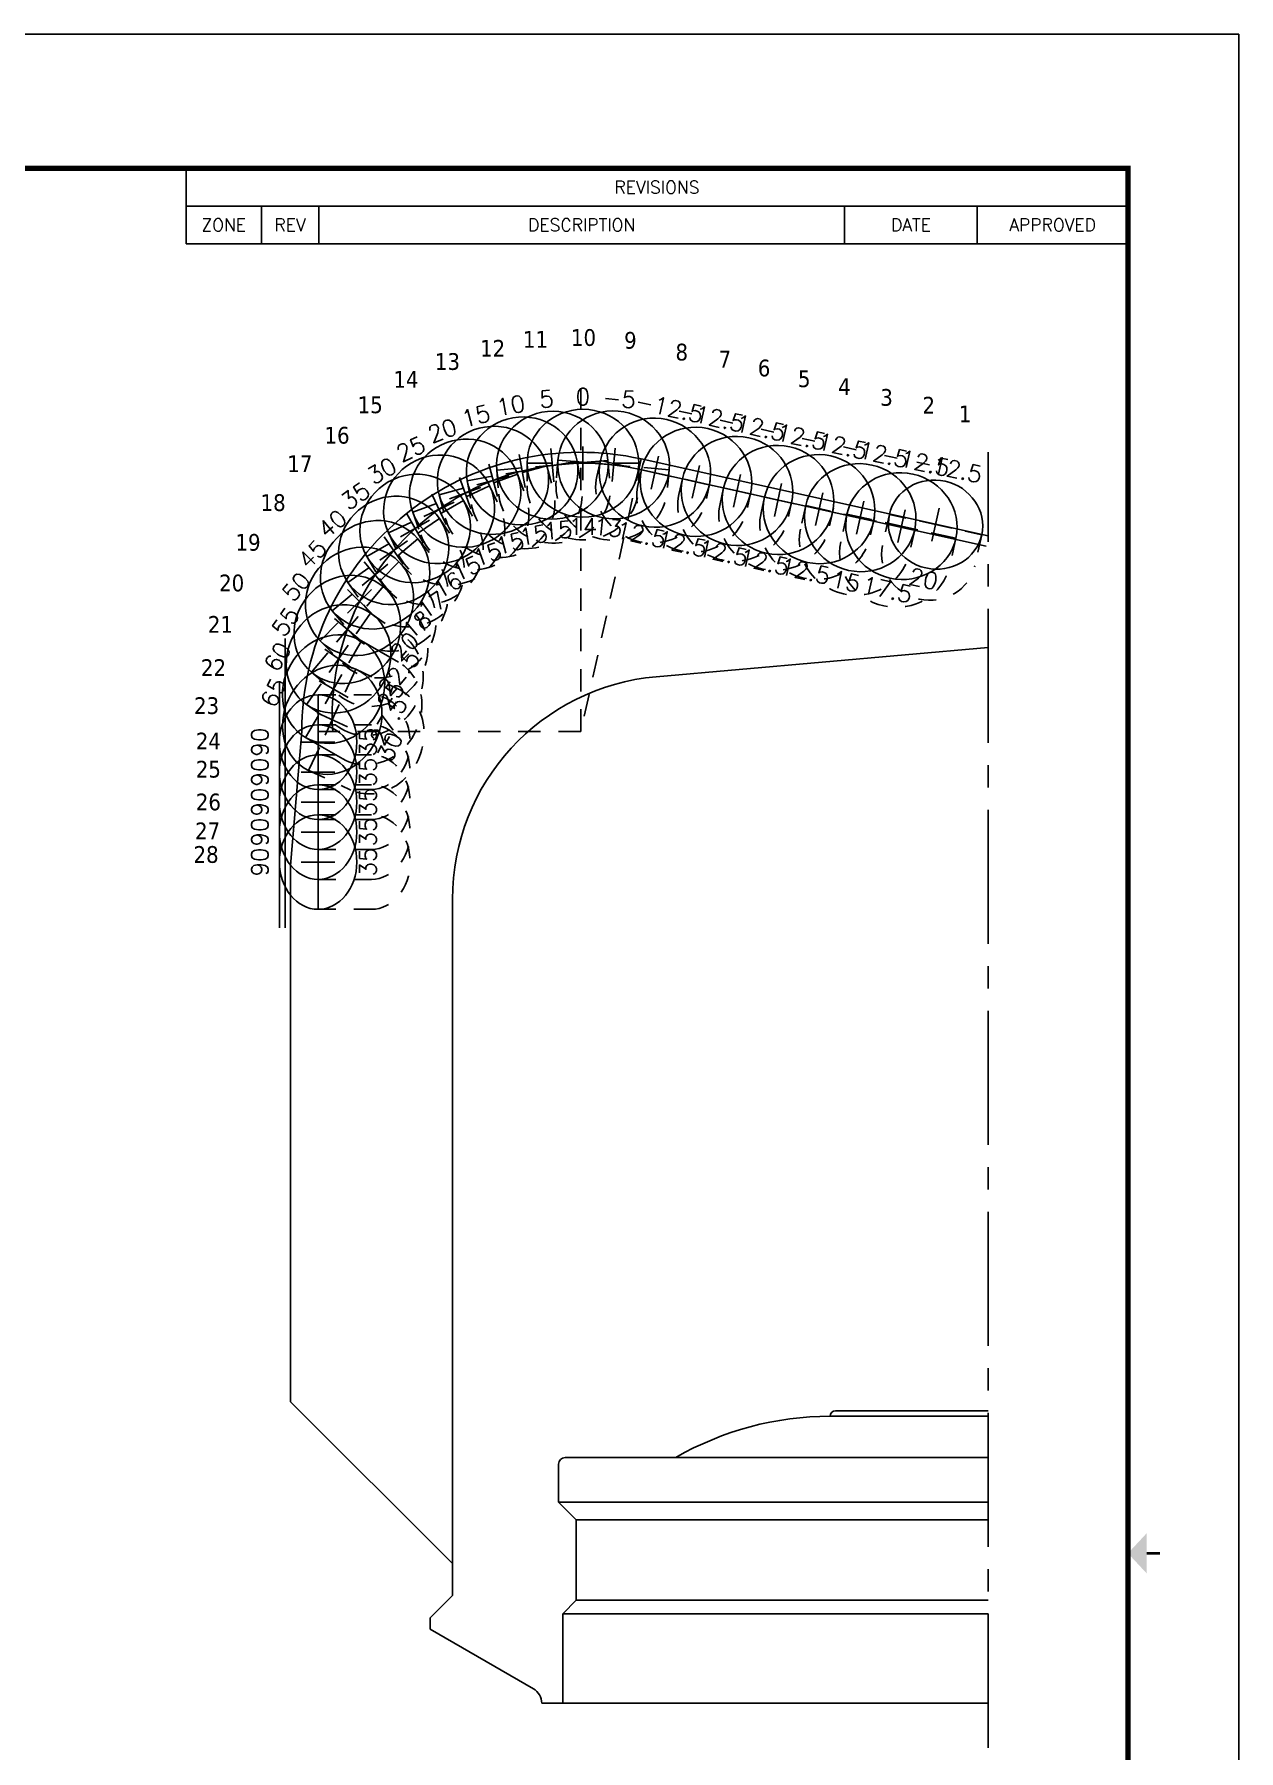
# Model space of a CAD drawing. Extents: x 86.1 to 137.7, y 40.9 to 65.7.
# Drawn here: x 123.39 to 130.13, y 48.26 to 57.86 of the extents above; entities that cross this region are included whole.
import ezdxf
from ezdxf.enums import TextEntityAlignment as Align

# ---------------------------------------------------------------- set-up
doc = ezdxf.new("R2010")
doc.units = 0
doc.header["$MEASUREMENT"] = 0
doc.header["$PDMODE"] = 3
doc.linetypes.add('CENTER2', pattern=[1.125, 0.75, -0.125, 0.125, -0.125])
doc.linetypes.add('HIDDEN2', pattern=[0.1875, 0.125, -0.0625])
doc.layers.get('0').update_dxf_attribs({"linetype": 'CONTINUOUS'})
doc.layers.get('Defpoints').update_dxf_attribs({"color": 10, "linetype": 'CONTINUOUS'})
for name, color, linetype, true_color in [('Blade_1', 30, 'CONTINUOUS', 0xff7f00), ('Blade_2', 7, 'CONTINUOUS', 0xcccc00), ('Blade_3', 7, 'CONTINUOUS', 0x00cc00), ('Blade_4', 7, 'CONTINUOUS', 0x00cccc), ('Blade_5', 7, 'CONTINUOUS', 0x0066cc)]:
    doc.layers.add(name, color=color, linetype=linetype, true_color=true_color)
doc.layers.add('CLine', color=5, linetype='CENTER2')
doc.layers.add('Title Block', color=7, linetype='CONTINUOUS')
doc.styles.add('Block', font='tahoma.ttf')
doc.styles.add('RomanS', font='romans')

# ---------------------------------------------------------------- blocks, each defined once
blk = doc.blocks.new('COT_cblock')
at = {"layer": 'Defpoints'}
blk.add_point((21.8125, 16.8125), dxfattribs=at)
at = {"layer": 'Title Block'}
for p, q in [((16.1066, 16.25), (16.1066, 15.8281)), ((16.1066, 16.0391), (21.38, 16.0391)), ((16.5284, 15.8281), (16.5284, 16.0391)), ((16.8491, 15.8281), (16.8491, 16.0391)), ((19.7937, 15.8281), (19.7937, 16.0391)), ((20.5362, 15.8281), (20.5362, 16.0391)), ((16.1066, 15.8281), (21.38, 15.8281))]:
    blk.add_line(p, q, dxfattribs=at)
at = {"layer": 'Title Block', "color": 8}
blk.add_lwpolyline([(0, 0), (22, 0), (22, 17), (0, 17)], close=True, dxfattribs=at)
at = {"layer": 'Title Block', "const_width": 0.03}
blk.add_lwpolyline([(21.38, 16.25), (0.62, 16.25), (0.62, 0.75), (21.38, 0.75)], close=True, dxfattribs=at)
at = {"layer": 'Title Block', "const_width": 0.015}
blk.add_lwpolyline([(21.56, 8.5), (21.485, 8.5)], dxfattribs=at)
at = {"layer": 'Title Block'}
blk.add_solid([(21.485, 8.3875), (21.485, 8.6125), (21.38, 8.5)], dxfattribs=at)
at = {"layer": 'Title Block', "style": 'RomanS'}
for s, height, p in [('REVISIONS', 0.07031, (18.7433, 16.1445)), ('ZONE', 0.07031, (16.3175, 15.9336)), ('REV', 0.07031, (16.6887, 15.9336)), ('DESCRIPTION', 0.070312, (18.3214, 15.9336)), ('DATE', 0.07031, (20.165, 15.9336)), ('APPROVED', 0.07031, (20.9581, 15.9336))]:
    blk.add_text(s, height=height, dxfattribs=at).set_placement(p, align=Align.MIDDLE_CENTER)
at = {"layer": 'Title Block', "color": 1, "style": 'RomanS', "flags": 8}
for tag, p in [('FNAME', (0.37, 3.75)), ('REVDATE', (0.37, 2.25)), ('USER', (0.37, 0.75))]:
    blk.add_attdef(tag, text='', height=0.047, rotation=90, dxfattribs=at).set_placement(p, align=Align.BOTTOM_LEFT)
at = {"layer": 'Title Block', "color": 3, "style": 'RomanS', "flags": 8}
for tag, height, p in [('DRAWN', 0.11, (16.9503, 1.9844)), ('TITL1', 0.125, (19.587, 1.6835)), ('TITL2', 0.094, (19.587, 1.5143)), ('TITL3', 0.094, (19.587, 1.3739))]:
    blk.add_attdef(tag, text='', height=height, dxfattribs=at).set_placement(p, align=Align.MIDDLE_CENTER)
for tag, p in [('DDATE', (16.6059, 1.6718)), ('CHECK', (16.6059, 1.406)), ('MATRL', (16.6059, 1.1487)), ('PDATE', (16.6059, 0.8829)), ('SCALE', (18.1459, 0.8555)), ('SHEET', (20.2553, 0.8555))]:
    blk.add_attdef(tag, text='', height=0.094, dxfattribs=at).set_placement(p, align=Align.MIDDLE_LEFT)
for tag, p in [('FSCM#', (18.5872, 1.1213)), ('DWG#', (20.0595, 1.1213)), ('REV#', (21.2197, 1.1213))]:
    blk.add_attdef(tag, text='', height=0.094, dxfattribs=at).set_placement(p, align=Align.TOP_CENTER)
blk = doc.blocks.new('CMark')
at = {"layer": 'CLine'}
for p, q in [((-0.094, 0), (0.094, 0)), ((0, 0.094), (0, -0.094))]:
    blk.add_line(p, q, dxfattribs=at)
blk = doc.blocks.new('1313@20')
for p, q in [((-0.1705, 0), (-0.2645, 0)), ((0.1707, 0), (0.2645, 0))]:
    blk.add_line(p, q)
at = {"color": 8, "linetype": 'HIDDEN2', "ltscale": 0.5}
blk.add_line((-0.2645, 0), (-0.2645, -0.1779), dxfattribs=at)
at = {"color": 8, "linetype": 'HIDDEN2', "ltscale": 0.5, "flags": 128}
blk.add_lwpolyline([(0.2645, 0), (0.2645, -0.1779)], dxfattribs=at)
blk.add_ellipse((0, 0), major_axis=(0.2645, 0), ratio=0.939693)
at = {"color": 8, "linetype": 'HIDDEN2', "ltscale": 0.5}
blk.add_ellipse((0, -0.1779), major_axis=(0.2645, 0), ratio=0.939693, start_param=3.141593, end_param=6.283185, dxfattribs=at)
blk.add_blockref('CMark', (0, 0))
at = {"style": 'RomanS'}
blk.add_text('20', height=0.094, dxfattribs=at).set_placement((0, -0.311), align=Align.MIDDLE_CENTER)
blk.add_attdef('ANG', text='', height=0.094, dxfattribs=at).set_placement((0, 0.2511), align=Align.BOTTOM_CENTER)
blk = doc.blocks.new('1613@12.5')
for p, q in [((-0.1705, 0), (-0.3125, 0)), ((0.1707, 0), (0.3125, 0))]:
    blk.add_line(p, q)
at = {"color": 8, "linetype": 'HIDDEN2', "ltscale": 0.5}
blk.add_line((-0.3125, 0), (-0.3125, -0.0904), dxfattribs=at)
at = {"color": 8, "linetype": 'HIDDEN2', "ltscale": 0.5, "flags": 128}
blk.add_lwpolyline([(0.3125, 0.0221), (0.3125, -0.0904)], dxfattribs=at)
blk.add_ellipse((0, 0), major_axis=(-0.3125, 0), ratio=0.97632, start_param=3.141593, end_param=9.424778)
at = {"color": 8, "linetype": 'HIDDEN2', "ltscale": 0.5}
blk.add_ellipse((0, -0.0904), major_axis=(-0.3125, 0), ratio=0.97632, start_param=0, end_param=3.141593, dxfattribs=at)
blk.add_blockref('CMark', (0, 0))
at = {"style": 'RomanS'}
blk.add_text('12.5', height=0.094, dxfattribs=at).set_placement((0, -0.355), align=Align.MIDDLE_CENTER)
blk.add_attdef('ANG', text='', height=0.094, dxfattribs=at).set_placement((0, 0.2975), align=Align.BOTTOM_CENTER)
blk = doc.blocks.new('1313@35')
at = {"color": 8, "linetype": 'HIDDEN2', "ltscale": 0.5}
blk.add_line((-0.2645, 0), (-0.2645, -0.2983), dxfattribs=at)
for p, q in [((-0.1705, 0), (-0.2645, 0)), ((0.1707, 0), (0.2645, 0))]:
    blk.add_line(p, q)
at = {"color": 8, "linetype": 'HIDDEN2', "ltscale": 0.5, "flags": 128}
blk.add_lwpolyline([(0.2645, 0), (0.2645, -0.2983)], dxfattribs=at)
blk.add_ellipse((0, 0), major_axis=(0.2645, 0), ratio=0.819152)
at = {"color": 8, "linetype": 'HIDDEN2', "ltscale": 0.5}
blk.add_ellipse((0, -0.2983), major_axis=(0.2645, 0), ratio=0.819152, start_param=3.141593, end_param=6.283185, dxfattribs=at)
blk.add_blockref('CMark', (0, 0))
at = {"style": 'RomanS'}
blk.add_text('35', height=0.094, dxfattribs=at).set_placement((0, -0.2792), align=Align.MIDDLE_CENTER)
blk.add_attdef('ANG', text='', height=0.094, dxfattribs=at).set_placement((0, 0.2511), align=Align.BOTTOM_CENTER)
blk = doc.blocks.new('1613@17.5')
for p, q in [((-0.1705, 0), (-0.3125, 0)), ((0.1707, 0), (0.3125, 0))]:
    blk.add_line(p, q)
at = {"color": 8, "linetype": 'HIDDEN2', "ltscale": 0.5}
blk.add_line((-0.3125, 0), (-0.3125, -0.1591), dxfattribs=at)
at = {"color": 8, "linetype": 'HIDDEN2', "ltscale": 0.5, "flags": 128}
blk.add_lwpolyline([(0.3125, 0), (0.3125, -0.1591)], dxfattribs=at)
at = {"extrusion": (0, 0, -1)}
blk.add_ellipse((0, 0), major_axis=(-0.3125, 0), ratio=0.953717, start_param=-3.141592653589793, end_param=3.141592653589793, dxfattribs=at)
at = {"color": 8, "linetype": 'HIDDEN2', "ltscale": 0.5}
blk.add_ellipse((0, -0.1591), major_axis=(0.3125, 0), ratio=0.953717, start_param=3.141593, end_param=6.283185, dxfattribs=at)
blk.add_blockref('CMark', (0, 0))
at = {"style": 'RomanS'}
blk.add_text('17.5', height=0.094, dxfattribs=at).set_placement((0, -0.3644), align=Align.MIDDLE_CENTER)
blk.add_attdef('ANG', text='', height=0.094, dxfattribs=at).set_placement((0, 0.2975), align=Align.BOTTOM_CENTER)
blk = doc.blocks.new('1613@15')
for p, q in [((-0.1705, 0), (-0.3125, 0)), ((0.1707, 0), (0.3125, 0))]:
    blk.add_line(p, q)
at = {"color": 8, "linetype": 'HIDDEN2', "ltscale": 0.5}
blk.add_line((-0.3125, 0), (-0.3125, -0.1346), dxfattribs=at)
at = {"color": 8, "linetype": 'HIDDEN2', "ltscale": 0.5, "flags": 128}
blk.add_lwpolyline([(0.3125, 0), (0.3125, -0.1346)], dxfattribs=at)
blk.add_ellipse((0, 0), major_axis=(-0.3125, 0), ratio=0.965926, start_param=-3.141592653589793, end_param=3.141592653589793)
at = {"color": 8, "linetype": 'HIDDEN2', "ltscale": 0.5}
blk.add_ellipse((0, -0.1346), major_axis=(-0.3125, 0), ratio=0.965926, start_param=0, end_param=3.141593, dxfattribs=at)
blk.add_blockref('CMark', (0, 0))
at = {"style": 'RomanS'}
blk.add_text('15', height=0.094, dxfattribs=at).set_placement((0, -0.3644), align=Align.MIDDLE_CENTER)
blk.add_attdef('ANG', text='', height=0.094, dxfattribs=at).set_placement((0, 0.2975), align=Align.BOTTOM_CENTER)
blk = doc.blocks.new('1613@30')
for p, q in [((-0.1705, 0), (-0.3125, 0)), ((0.1707, 0), (0.3125, 0))]:
    blk.add_line(p, q)
at = {"color": 8, "linetype": 'HIDDEN2', "ltscale": 0.5}
blk.add_line((-0.3125, 0), (-0.3125, -0.26), dxfattribs=at)
at = {"color": 8, "linetype": 'HIDDEN2', "ltscale": 0.5, "flags": 128}
blk.add_lwpolyline([(0.3125, 0), (0.3125, -0.26)], dxfattribs=at)
at = {"extrusion": (0, 0, -1)}
blk.add_ellipse((0, 0), major_axis=(-0.3125, 0), ratio=0.866025, start_param=-3.141592653589793, end_param=3.141592653589793, dxfattribs=at)
at = {"color": 8, "linetype": 'HIDDEN2', "ltscale": 0.5, "extrusion": (0, 0, -1)}
blk.add_ellipse((0, -0.26), major_axis=(-0.3125, 0), ratio=0.866025, start_param=3.068877, end_param=6.355901, dxfattribs=at)
blk.add_blockref('CMark', (0, 0))
at = {"style": 'RomanS'}
blk.add_text('30', height=0.094, dxfattribs=at).set_placement((0, -0.3562), align=Align.MIDDLE_CENTER)
blk.add_attdef('ANG', text='', height=0.094, dxfattribs=at).set_placement((0, 0.2871), align=Align.BOTTOM_CENTER)
blk = doc.blocks.new('1613@13')
for p, q in [((-0.1705, 0), (-0.3125, 0)), ((0.1707, 0), (0.3125, 0))]:
    blk.add_line(p, q)
at = {"color": 8, "linetype": 'HIDDEN2', "ltscale": 0.5}
blk.add_line((-0.3125, 0), (-0.3125, -0.117), dxfattribs=at)
at = {"color": 8, "linetype": 'HIDDEN2', "ltscale": 0.5, "flags": 128}
blk.add_lwpolyline([(0.3125, 0), (0.3125, -0.117)], dxfattribs=at)
blk.add_ellipse((0, 0), major_axis=(-0.3125, 0), ratio=0.965926, start_param=-3.141592653589793, end_param=3.141592653589793)
at = {"color": 8, "linetype": 'HIDDEN2', "ltscale": 0.5}
blk.add_ellipse((0, -0.117), major_axis=(-0.3125, 0), ratio=0.9744, start_param=0, end_param=3.141593, dxfattribs=at)
blk.add_blockref('CMark', (0, 0))
at = {"style": 'RomanS'}
blk.add_text('13', height=0.094, dxfattribs=at).set_placement((0, -0.3515), align=Align.MIDDLE_CENTER)
blk.add_attdef('ANG', text='', height=0.094, dxfattribs=at).set_placement((0, 0.2975), align=Align.BOTTOM_CENTER)
blk = doc.blocks.new('1613@14')
for p, q in [((-0.1705, 0), (-0.3125, 0)), ((0.1707, 0), (0.3125, 0))]:
    blk.add_line(p, q)
at = {"color": 8, "linetype": 'HIDDEN2', "ltscale": 0.5}
blk.add_line((-0.3125, 0), (-0.3125, -0.1258), dxfattribs=at)
at = {"color": 8, "linetype": 'HIDDEN2', "ltscale": 0.5, "flags": 128}
blk.add_lwpolyline([(0.3125, 0), (0.3125, -0.1258)], dxfattribs=at)
blk.add_ellipse((0, 0), major_axis=(-0.3125, 0), ratio=0.965926, start_param=-3.141592653589793, end_param=3.141592653589793)
at = {"color": 8, "linetype": 'HIDDEN2', "ltscale": 0.5}
blk.add_ellipse((0, -0.1258), major_axis=(-0.3125, 0), ratio=0.97024, start_param=0, end_param=3.141593, dxfattribs=at)
blk.add_blockref('CMark', (0, 0))
at = {"style": 'RomanS'}
blk.add_text('14', height=0.094, dxfattribs=at).set_placement((0, -0.3546), align=Align.MIDDLE_CENTER)
blk.add_attdef('ANG', text='', height=0.094, dxfattribs=at).set_placement((0, 0.2975), align=Align.BOTTOM_CENTER)
blk = doc.blocks.new('1613@16')
for p, q in [((-0.1705, 0), (-0.3125, 0)), ((0.1707, 0), (0.3125, 0))]:
    blk.add_line(p, q)
at = {"color": 8, "linetype": 'HIDDEN2', "ltscale": 0.5}
blk.add_line((-0.3125, 0), (-0.3125, -0.1433), dxfattribs=at)
at = {"color": 8, "linetype": 'HIDDEN2', "ltscale": 0.5, "flags": 128}
blk.add_lwpolyline([(0.3125, 0), (0.3125, -0.1433)], dxfattribs=at)
at = {"extrusion": (0, 0, -1)}
blk.add_ellipse((0, 0), major_axis=(-0.3125, 0), ratio=0.961248, start_param=-3.141592653589793, end_param=3.141592653589793, dxfattribs=at)
at = {"color": 8, "linetype": 'HIDDEN2', "ltscale": 0.5}
blk.add_ellipse((0, -0.1433), major_axis=(0.3125, 0), ratio=0.953717, start_param=3.141593, end_param=6.283185, dxfattribs=at)
blk.add_blockref('CMark', (0, 0))
at = {"style": 'RomanS'}
blk.add_text('16', height=0.094, dxfattribs=at).set_placement((0, -0.3644), align=Align.MIDDLE_CENTER)
blk.add_attdef('ANG', text='', height=0.094, dxfattribs=at).set_placement((0, 0.2975), align=Align.BOTTOM_CENTER)
blk = doc.blocks.new('1613@17')
for p, q in [((-0.1705, 0), (-0.3125, 0)), ((0.1707, 0), (0.3125, 0))]:
    blk.add_line(p, q)
at = {"color": 8, "linetype": 'HIDDEN2', "ltscale": 0.5}
blk.add_line((-0.3125, 0), (-0.3125, -0.152), dxfattribs=at)
at = {"color": 8, "linetype": 'HIDDEN2', "ltscale": 0.5, "flags": 128}
blk.add_lwpolyline([(0.3125, 0), (0.3125, -0.152)], dxfattribs=at)
blk.add_ellipse((0, 0), major_axis=(-0.3125, 0), ratio=0.95632, start_param=3.141593, end_param=9.424778)
at = {"color": 8, "linetype": 'HIDDEN2', "ltscale": 0.5}
blk.add_ellipse((0, -0.152), major_axis=(-0.3125, 0), ratio=0.95632, start_param=0, end_param=3.141593, dxfattribs=at)
blk.add_blockref('CMark', (0, 0))
at = {"style": 'RomanS'}
blk.add_text('17', height=0.094, dxfattribs=at).set_placement((0.0006, -0.3733), align=Align.MIDDLE_CENTER)
blk.add_attdef('ANG', text='', height=0.094, dxfattribs=at).set_placement((0, 0.2975), align=Align.BOTTOM_CENTER)
blk = doc.blocks.new('1613@18')
for p, q in [((-0.1705, 0), (-0.3125, 0)), ((0.1707, 0), (0.3125, 0))]:
    blk.add_line(p, q)
at = {"color": 8, "linetype": 'HIDDEN2', "ltscale": 0.5}
blk.add_line((-0.3125, 0), (-0.3125, -0.1591), dxfattribs=at)
at = {"color": 8, "linetype": 'HIDDEN2', "ltscale": 0.5, "flags": 128}
blk.add_lwpolyline([(0.3125, 0), (0.3125, -0.1591)], dxfattribs=at)
at = {"extrusion": (0, 0, -1)}
blk.add_ellipse((0, 0), major_axis=(-0.3125, 0), ratio=0.95104, start_param=-3.141592653589793, end_param=3.141592653589793, dxfattribs=at)
at = {"color": 8, "linetype": 'HIDDEN2', "ltscale": 0.5}
blk.add_ellipse((0, -0.1607), major_axis=(0.3125, 0), ratio=0.953717, start_param=3.141593, end_param=6.283185, dxfattribs=at)
blk.add_blockref('CMark', (0, 0))
at = {"style": 'RomanS'}
blk.add_text('18', height=0.094, dxfattribs=at).set_placement((0, -0.3644), align=Align.MIDDLE_CENTER)
blk.add_attdef('ANG', text='', height=0.094, dxfattribs=at).set_placement((0, 0.2975), align=Align.BOTTOM_CENTER)
blk = doc.blocks.new('1613@20')
for p, q in [((-0.1705, 0), (-0.3125, 0)), ((0.1707, 0), (0.3125, 0))]:
    blk.add_line(p, q)
at = {"color": 8, "linetype": 'HIDDEN2', "ltscale": 0.5}
blk.add_line((-0.3125, 0), (-0.3125, -0.1779), dxfattribs=at)
at = {"color": 8, "linetype": 'HIDDEN2', "ltscale": 0.5, "flags": 128}
blk.add_lwpolyline([(0.3125, 0), (0.3125, -0.1779)], dxfattribs=at)
blk.add_ellipse((0, 0), major_axis=(-0.3125, 0), ratio=0.939693, start_param=-3.141592653589793, end_param=3.141592653589793)
at = {"color": 8, "linetype": 'HIDDEN2', "ltscale": 0.5}
blk.add_ellipse((0, -0.1779), major_axis=(-0.3125, 0), ratio=0.939693, start_param=0, end_param=3.141593, dxfattribs=at)
blk.add_blockref('CMark', (0, 0))
at = {"style": 'RomanS'}
blk.add_text('20', height=0.094, dxfattribs=at).set_placement((0, -0.3562), align=Align.MIDDLE_CENTER)
blk.add_attdef('ANG', text='', height=0.094, dxfattribs=at).set_placement((0, 0.2975), align=Align.BOTTOM_CENTER)
blk = doc.blocks.new('1613@22.5')
for p, q in [((-0.1705, 0), (-0.3125, 0)), ((0.1707, 0), (0.3125, 0))]:
    blk.add_line(p, q)
at = {"color": 8, "linetype": 'HIDDEN2', "ltscale": 0.5}
blk.add_line((-0.3125, 0), (-0.3125, -0.1779), dxfattribs=at)
at = {"color": 8, "linetype": 'HIDDEN2', "ltscale": 0.5, "flags": 128}
blk.add_lwpolyline([(0.3125, 0), (0.3125, -0.1779)], dxfattribs=at)
at = {"extrusion": (0, 0, -1)}
blk.add_ellipse((0, 0), major_axis=(-0.3125, 0), ratio=0.92388, start_param=-3.141592653589793, end_param=3.141592653589793, dxfattribs=at)
at = {"color": 8, "linetype": 'HIDDEN2', "ltscale": 0.5}
blk.add_ellipse((0, -0.199), major_axis=(0.3125, 0), ratio=0.92388, start_param=3.141593, end_param=6.283185, dxfattribs=at)
blk.add_blockref('CMark', (0, 0))
at = {"style": 'RomanS'}
blk.add_text('22.5', height=0.094, dxfattribs=at).set_placement((0, -0.3773), align=Align.MIDDLE_CENTER)
blk.add_attdef('ANG', text='', height=0.094, dxfattribs=at).set_placement((0, 0.2975), align=Align.BOTTOM_CENTER)
blk = doc.blocks.new('1613@25')
for p, q in [((-0.1705, 0), (-0.3125, 0)), ((0.1707, 0), (0.3125, 0))]:
    blk.add_line(p, q)
at = {"color": 8, "linetype": 'HIDDEN2', "ltscale": 0.5}
blk.add_line((-0.3125, 0), (-0.3125, -0.2198), dxfattribs=at)
at = {"color": 8, "linetype": 'HIDDEN2', "ltscale": 0.5, "flags": 128}
blk.add_lwpolyline([(0.3125, 0), (0.3125, -0.2198)], dxfattribs=at)
blk.add_ellipse((0, 0), major_axis=(-0.3125, 0), ratio=0.906308, start_param=-3.141592653589793, end_param=3.141592653589793)
at = {"color": 8, "linetype": 'HIDDEN2', "ltscale": 0.5}
blk.add_ellipse((0, -0.2198), major_axis=(-0.3125, 0), ratio=0.906308, start_param=0, end_param=3.141593, dxfattribs=at)
blk.add_blockref('CMark', (0, 0))
at = {"style": 'RomanS'}
blk.add_text('25', height=0.094, dxfattribs=at).set_placement((0, -0.3562), align=Align.MIDDLE_CENTER)
blk.add_attdef('ANG', text='', height=0.094, dxfattribs=at).set_placement((0, 0.2871), align=Align.BOTTOM_CENTER)
blk = doc.blocks.new('1613@27.5')
for p, q in [((-0.1705, 0), (-0.3125, 0)), ((-0.3125, -0.2401), (-0.3125, 0)), ((0.1707, 0), (0.3125, 0)), ((0.3125, -0.2401), (0.3125, 0))]:
    blk.add_line(p, q)
blk.add_ellipse((0, 0), major_axis=(-0.3125, 0), ratio=0.88704, start_param=3.141593, end_param=9.424778)
at = {"color": 8, "linetype": 'HIDDEN2', "ltscale": 0.5}
blk.add_ellipse((0, -0.2401), major_axis=(-0.3125, 0), ratio=0.88704, start_param=0, end_param=3.141593, dxfattribs=at)
blk.add_blockref('CMark', (0, 0))
at = {"style": 'RomanS'}
blk.add_text('27.5', height=0.094, dxfattribs=at).set_placement((0, -0.3562), align=Align.MIDDLE_CENTER)
blk.add_attdef('ANG', text='', height=0.094, dxfattribs=at).set_placement((0, 0.2871), align=Align.BOTTOM_CENTER)

msp = doc.modelspace()

# ---------------------------------------------------------------- linework, layer by layer
at = {"linetype": 'ByBlock'}
for p, q in [((126.7892, 55.48786), (128.73227, 55.05709)), ((128.73227, 54.43209), (126.87332, 54.26945)), ((124.82602, 53.21239), (124.88852, 53.96239)), ((124.82602, 53.21239), (124.82602, 50.21239)), ((125.73227, 49.30614), (125.73227, 53.02421)), ((124.82602, 50.21239), (125.73227, 49.30614)), ((127.87752, 50.16212), (128.73227, 50.16212)), ((127.84627, 50.13087), (128.73227, 50.13087)), ((126.32627, 49.64989), (126.32627, 49.86239)), ((128.73227, 49.89989), (126.36377, 49.89989)), ((126.32627, 49.64989), (126.42527, 49.55089)), ((126.32627, 49.64989), (128.73227, 49.64989)), ((126.42527, 49.10089), (126.42527, 49.55089)), ((126.42527, 49.55089), (128.73227, 49.55089)), ((125.73227, 49.12736), (125.73227, 49.30614)), ((125.60727, 49.00236), (125.73227, 49.12736)), ((126.34927, 49.02489), (126.42527, 49.10089)), ((126.42527, 49.10089), (128.73227, 49.10089)), ((125.60727, 48.93986), (125.60727, 49.00236)), ((126.34927, 48.52489), (126.34927, 49.02489)), ((126.34927, 49.02489), (128.73227, 49.02489)), ((126.18539, 48.60608), (125.60727, 48.93986)), ((126.34927, 48.52489), (126.23227, 48.52489)), ((128.73227, 48.52489), (126.34927, 48.52489))]:
    msp.add_line(p, q, dxfattribs=at)
for centre, radius, start, end in [((126.45102, 53.96239), 1.5625, 77.5, 180), ((126.98227, 53.02421), 1.25, 95, 180), ((127.87752, 50.13087), 0.03125, 90, 180), ((127.84627, 48.39942), 1.73145, 90, 119.934154), ((126.36377, 49.86239), 0.0375, 90, 180), ((126.13852, 48.52489), 0.09375, 0, 60)]:
    msp.add_arc(centre, radius, start, end, dxfattribs=at)
at = {"layer": 'CLine'}
msp.add_line((128.73227, 48.27489), (128.73227, 55.52489), dxfattribs=at)
at = {"layer": 'Defpoints', "linetype": 'HIDDEN2'}
for p, q in [((126.45102, 53.96239), (126.45102, 55.88339)), ((126.7892, 55.48786), (126.45102, 53.96239)), ((126.45102, 53.96239), (124.88852, 53.96239))]:
    msp.add_line(p, q, dxfattribs=at)
at = {"layer": 'Defpoints'}
msp.add_line((126.77649, 55.4305), (128.71955, 54.99973), dxfattribs=at)
at = {"layer": 'Defpoints', "linetype": 'ByBlock'}
for p, q in [((124.79475, 54.48255), (124.79475, 52.86479)), ((124.7635, 54.24382), (124.7635, 52.86479)), ((124.98, 53.03695), (124.98, 54.1016))]:
    msp.add_line(p, q, dxfattribs=at)
at = {"layer": 'Defpoints'}
msp.add_arc((126.47087, 54.05194), 1.41203, 77.5, 183.636032, dxfattribs=at)

# ---------------------------------------------------------------- block references
msp.add_blockref('COT_cblock', (108.13411, 40.86395))
at = {"layer": 'Blade_1', "linetype": 'ByBlock'}
for name, p, rotation, values in [('1613@15', (126.29153, 55.45254), 4.999999999999998, {'ANG': '5'}), ('1613@12.5', (127.09539, 55.3598), 347.5, {'ANG': '-12.5'}), ('1613@12.5', (127.78465, 55.20699), 347.5, {'ANG': '-12.5'}), ('1613@16', (125.52317, 55.0987), 29.99999999999999, {'ANG': '30'}), ('1313@20', (128.43692, 55.12032), 347.5, {'ANG': '-12.5'}), ('1613@25', (125.09494, 54.36918), 55, {'ANG': '55'}), ('1313@35', (124.98, 53.56765), 90, {'ANG': '90'})]:
    msp.add_blockref(name, p, dxfattribs=dict(at, rotation=rotation)).add_auto_attribs(values)
at = {"layer": 'Blade_2', "linetype": 'ByBlock'}
msp.add_blockref('1613@14', (126.46287, 55.46395), dxfattribs=at).add_auto_attribs({'ANG': '0'})
for name, p, rotation, values in [('1613@15', (125.65724, 55.20599), 25, {'ANG': '25'}), ('1613@22.5', (125.14362, 54.53385), 49.99999999999999, {'ANG': '50'}), ('1313@35', (124.98, 53.73538), 90, {'ANG': '90'})]:
    msp.add_blockref(name, p, dxfattribs=dict(at, rotation=rotation)).add_auto_attribs(values)
at = {"layer": 'Blade_3', "linetype": 'ByBlock'}
for name, p, rotation, values in [('1613@13', (126.63432, 55.45448), 355, {'ANG': '-5'}), ('1613@15', (125.80334, 55.29622), 20, {'ANG': '20'}), ('1613@12.5', (127.32514, 55.30887), 347.5, {'ANG': '-12.5'}), ('1613@15', (128.01511, 55.15923), 347.5, {'ANG': '-12.5'}), ('1613@20', (125.21193, 54.69139), 45, {'ANG': '45'}), ('1313@35', (124.98, 53.90311), 90, {'ANG': '90'})]:
    msp.add_blockref(name, p, dxfattribs=dict(at, rotation=rotation)).add_auto_attribs(values)
at = {"layer": 'Blade_4', "linetype": 'ByBlock'}
for name, p, rotation, values in [('1613@12.5', (126.86563, 55.41074), 347.5, {'ANG': '-12.5'}), ('1613@15', (125.95931, 55.36805), 15, {'ANG': '15'}), ('1613@12.5', (127.5549, 55.25793), 347.5, {'ANG': '-12.5'}), ('1613@17.5', (128.24569, 55.11202), 347.5, {'ANG': '-12.5'}), ('1613@18', (125.29886, 54.83948), 40, {'ANG': '40'}), ('1613@30', (125.05904, 54.02827), 65, {'ANG': '65'}), ('1313@35', (124.98, 53.23218), 90, {'ANG': '90'})]:
    msp.add_blockref(name, p, dxfattribs=dict(at, rotation=rotation)).add_auto_attribs(values)
at = {"layer": 'Blade_5', "linetype": 'ByBlock'}
for name, p, rotation, values in [('1613@15', (126.12285, 55.42041), 10, {'ANG': '10'}), ('1613@17', (125.40312, 54.97592), 35, {'ANG': '35'}), ('1613@27.5', (125.06661, 54.19982), 59.99999999999999, {'ANG': '60'}), ('1313@35', (124.98, 53.39991), 90, {'ANG': '90'})]:
    msp.add_blockref(name, p, dxfattribs=dict(at, rotation=rotation)).add_auto_attribs(values)

# ---------------------------------------------------------------- texts
at = {"layer": 'Blade_1', "linetype": 'ByBlock', "style": 'Block'}
for s, p in [('11', (126.12659, 56.11)), ('16', (125.01565, 55.57354)), ('21', (124.36263, 54.51501)), ('26', (124.29521, 53.52167))]:
    msp.add_text(s, height=0.09375, dxfattribs=at).set_placement(p)
at = {"layer": 'Blade_1', "style": 'Block'}
for s, p in [('7', (127.22221, 55.99926)), ('4', (127.89159, 55.84575)), ('1', (128.56704, 55.69266))]:
    msp.add_text(s, height=0.09375, dxfattribs=at).set_placement(p)
at = {"layer": 'Blade_2', "style": 'Block'}
msp.add_text('10', height=0.09375, dxfattribs=at).set_placement((126.39549, 56.12053))
at = {"layer": 'Blade_2', "linetype": 'ByBlock', "style": 'Block'}
for s, p in [('15', (125.20125, 55.74384)), ('20', (124.42551, 54.74702)), ('25', (124.29521, 53.7049))]:
    msp.add_text(s, height=0.09375, dxfattribs=at).set_placement(p)
at = {"layer": 'Blade_3', "linetype": 'ByBlock', "style": 'Block'}
for s, p in [('9', (126.69339, 56.10473)), ('14', (125.40161, 55.88608)), ('19', (124.51742, 54.97419))]:
    msp.add_text(s, height=0.09375, dxfattribs=at).set_placement(p)
at = {"layer": 'Blade_3', "style": 'Block'}
for s, p in [('6', (127.44168, 55.94992)), ('3', (128.12752, 55.78544)), ('24', (124.29521, 53.86257))]:
    msp.add_text(s, height=0.09375, dxfattribs=at).set_placement(p)
at = {"layer": 'Blade_4', "style": 'Block'}
for s, p in [('8', (126.98075, 56.03887)), ('5', (127.66663, 55.88961)), ('2', (128.36345, 55.74158)), ('18', (124.6577, 55.19653))]:
    msp.add_text(s, height=0.09375, dxfattribs=at).set_placement(p)
at = {"layer": 'Blade_4', "linetype": 'ByBlock', "style": 'Block'}
for s, p in [('13', (125.6336, 55.98619)), ('23', (124.28523, 54.06067)), ('28', (124.28242, 53.22765))]:
    msp.add_text(s, height=0.09375, dxfattribs=at).set_placement(p)
at = {"layer": 'Blade_5', "style": 'Block'}
msp.add_text('12', height=0.09375, dxfattribs=at).set_placement((125.88669, 56.05995))
at = {"layer": 'Blade_5', "linetype": 'ByBlock', "style": 'Block'}
for s, p in [('17', (124.80765, 55.41403)), ('22', (124.32393, 54.27334)), ('27', (124.29095, 53.35974))]:
    msp.add_text(s, height=0.09375, dxfattribs=at).set_placement(p)

doc.saveas('drawing.dxf')
